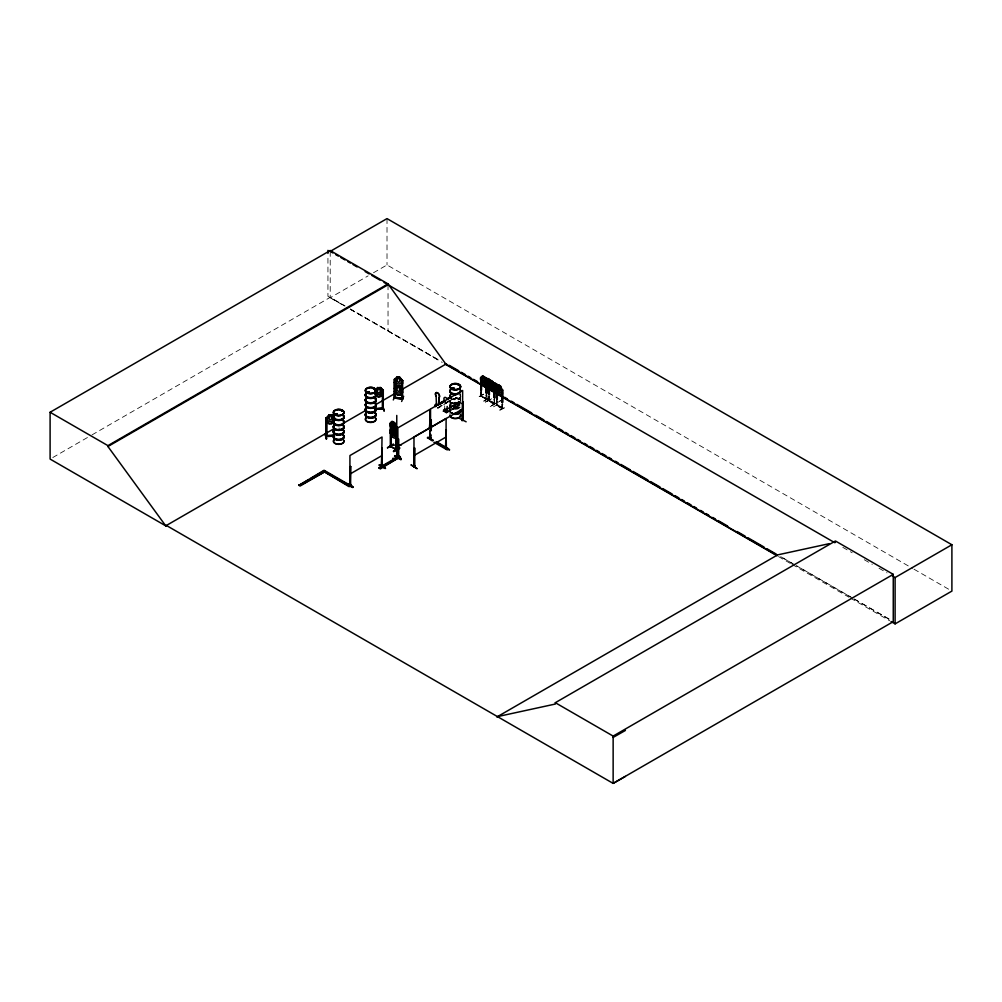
<?xml version="1.0" encoding="UTF-8"?>
<svg xmlns="http://www.w3.org/2000/svg" width="1002" height="1002" viewBox="0 0 1002 1002"><rect width="100%" height="100%" fill="white"/><g stroke="black" fill="none" stroke-linecap="round" stroke-linejoin="round"><path stroke-width="0.75" stroke-dasharray="5 3.75" d="M450.174 409.78L449.998 410.582L450.023 408.328M450.011 410.557L450.023 406.198M446.817 411.183L447.23 402.491M446.942 411.108L447.355 402.416A2.843 1.653 59.5 0 0 447.681 402.115M447.305 411.559L444.337 409.718L447.919 411.709L447.681 410.369L446.04 412.298L443.473 410.845L444.875 408.778L443.235 409.743L443.46 411.371M445.026 409.43L444.55 410.056L445.439 409.843M445.852 409.68L444.512 409.968L445.702 409.179M444.55 409.655L445.464 409.117M450.011 405.447L450.036 400.737M454.219 405.434L455.058 406.248L453.317 405.647M455.171 405.772L453.768 406.261M449.898 405.722L450.174 404.67M449.898 410.833L450.086 410.006M451.689 403.105L452.791 402.591M452.065 403.267L452.653 403.205A5.386 3.106 0 0 1 459.981 404.345M452.666 412.962A5.298 3.056 0 0 0 451.576 413.438A5.311 3.069 0 0 1 451.113 409.442A5.311 3.069 0 0 1 457.977 408.653A5.386 3.106 0 0 1 450.662 407.451A5.386 3.106 0 0 1 452.628 403.205L452.503 402.591M457.977 399.685L458.891 399.61L458.114 399.873M460.469 397.406L460.644 396.604L460.632 400.838A5.273 3.044 0 0 0 455.321 397.681M460.557 397.18L460.745 396.354M427.09 437.448C427.704 435.106 434.78 440.279 433.152 440.905L427.09 437.06L433.615 440.642M427.503 437.16L433.565 440.567M433.565 440.304L427.516 436.859M444.512 409.918C446.328 408.252 444.55 411.722 445.113 408.916M445.79 409.668L444.287 410.106M483.741 394.249L477.741 397.431M491.631 398.771L485.369 402.115M493.548 406.799L499.622 403.418M480.747 391.531C479.507 399.109 481.223 393.861 481.574 396.379M486.133 398.646L486.934 398.783L481.361 396.04M488.638 396.066L489.176 401.013L489.176 396.379M488.563 400.7L494.537 404.107L494.537 399.472M494.024 403.167L494.825 403.318L489.452 400.449M496.566 400.612C495.188 406.136 498.708 406.812 497.318 400.813M501.952 407.714L502.741 407.864L497.167 405.121M430.008 438.438C429.219 443.335 431.186 430.083 430.159 429.67M431.136 437.987L430.472 438.175L431.136 437.786M431.348 437.912C429.808 442.12 432.726 430.309 431.286 429.019M445.677 409.217L445.251 409.405M452.015 403.042L452.866 403.092M429.72 439.565L430.008 439.114M430.221 439.302L429.958 429.545M459.129 403.405L459.993 402.766M437.749 408.039L454.044 398.32L438.074 408.227M459.354 401.564L442.984 411.108L446.504 413.087L459.956 405.146M445.715 412.486L446.303 412.824M454.983 403.781C463.951 407.714 450.637 404.257 456.624 402.817L459.667 404.532L445.852 412.711L447.919 410.494M445.226 402.954L449.447 400.524M437.486 407.889L452.278 399.172M437.548 407.927L452.478 399.284M456.574 406.349C455.459 409.041 449.272 405.547 453.53 404.633L456.574 406.599L453.53 404.633M459.743 403.555C456.236 403.743 458.578 400.099 459.592 401.852L443.648 411.496M442.984 411.108L459.192 401.652M459.943 401.777L443.573 411.434L460.181 402.19M443.848 411.446L459.968 401.927M445.452 412.473L461.784 402.942M446.053 412.837L462.373 403.28M446.466 413.087L459.88 405.121M431.073 438.5L430.472 438.851L431.073 428.894M52.805 457.526L90.668 435.657M92.021 434.881L330.209 297.356L345.001 305.898M330.209 251.402L330.209 297.744L368.085 275.888M373.483 272.757L387.01 264.954L912.609 568.41M486.646 399.573L486.433 398.47L480.747 396.166L486.709 399.61L486.646 394.938M486.847 394.826C488.362 402.165 484.442 399.76 486.308 394.5M483.803 400.9C500.173 393.636 481.574 400.312 484.141 401.464M483.803 401.288L489.815 397.431M485.669 401.952L491.681 398.47M485.331 402.153L491.356 398.671M432.476 441.419L427.128 437.749L428.305 437.072L434.993 440.93M427.128 438.325L428.305 437.649L433.653 440.742M494.136 403.155C480.246 393.936 498.482 410.532 494.737 400.9M491.719 405.459C519.888 390.191 471.178 417.295 497.756 402.278M502.065 407.701C487.824 398.27 507.563 416.419 502.666 403.894M499.647 410.006L505.96 407.037L499.697 410.369M453.555 405.597L455.171 405.973M451.514 413.237L452.628 412.749A5.273 3.044 0 0 0 451.589 413.15A5.386 3.106 0 0 1 451.05 409.117A5.386 3.106 0 0 1 458.014 408.328M444.437 409.192L445.226 411.835L445.752 409.48M430.847 438.914L430.747 429.332M452.641 403.405L453.28 403.029L452.641 402.604M458.002 403.693L452.641 403.693M480.897 396.015L480.96 391.419M488.788 400.55L488.851 395.953M494.136 402.954L494.487 404.107M494.136 403.631L494.75 403.956M496.716 405.096L496.779 400.499M481.361 395.84L480.697 395.527M489.239 400.374L488.675 400.086M496.566 405.246L502.528 408.691L502.465 404.019M455.321 397.756L459.993 399.31M502.641 408.478L501.864 408.365L501.914 403.706M458.002 398.37L455.321 397.957A5.298 3.056 0 0 1 460.619 401.025M481.273 396.529L481.298 391.857M489.164 401.063L489.389 396.266M497.092 405.61L497.105 400.925M502.215 408.24L502.127 403.581M502.328 408.653L502.252 407.538M458.014 398.37L459.993 399.51M459.918 404.658A5.311 3.069 0 0 0 452.666 403.543L450.098 401.789M457.714 402.165L459.743 403.318M451.889 405.597L454.933 407.326M445.389 409.405L444.813 410.006L444.487 400.8M344.801 306.011L327.942 296.316L327.942 254.959M350.199 309.117L439.127 360.257L350.387 309.004M795.125 564.978L780.308 556.448L795.087 564.99M853.065 598.294L796.477 565.742L852.915 598.382M854.405 599.058L890.791 619.987M913.974 569.186L951.9 591.092M842.82 547.355L852.201 552.766M864.263 559.73L872.316 564.376M879.017 568.247L887.058 572.893M854.255 599.146L890.565 620.113M330.209 297.744L345.001 306.286M350.387 309.393L442.27 362.436M778.504 556.561L790.703 563.612M792.068 564.389L849.007 597.267M850.36 598.056L889.676 620.752M483.465 394.149L477.779 397.431M480.96 396.053L486.822 399.397M427.128 437.749L432.476 440.842M444.913 409.555L447.681 411.334L447.681 410.369M450.649 402.766L455.321 404.32L459.993 402.553A5.298 3.056 0 0 1 453.944 403.981A5.298 3.056 0 0 1 450.023 401.025L450.086 401.977M486.095 399.284L486.095 394.625M445.239 409.605L444.287 409.279L444.287 411.308M460.006 399.322L460.544 400.286M450.098 401.99L450.637 402.754M444.675 409.78L444.875 408.778M460.469 395.201L460.745 396.253M460.557 400.099L460.745 401.113M449.898 405.81L450.174 406.862M449.898 410.933L450.174 411.985M449.998 411.183L450.023 415.304M494.199 399.034L493.986 403.869L493.986 399.159M481.499 391.732L481.361 396.516M459.667 404.532L456.624 402.817M430.534 429.207L430.472 438.851M429.62 429.983L429.557 439.627M429.407 431.348L429.344 439.502M388.037 284.781L388.037 331.123M387.01 218.611L387.01 264.954M338.701 428.142A5.298 3.056 0 0 1 340.066 428.255M459.893 402.253A5.273 3.044 0 0 1 453.956 403.668A5.273 3.044 0 0 1 450.048 400.725M459.905 394.35A5.298 3.056 0 0 1 459.53 397.731A5.298 3.056 0 0 1 453.944 398.834M459.918 395.201A5.311 3.069 0 0 1 459.079 398.896A5.311 3.069 0 0 1 452.666 399.385M459.981 394.876A5.386 3.106 0 0 1 459.592 398.333A5.386 3.106 0 0 1 453.931 399.435M459.981 394.613A5.386 3.106 0 0 1 459.592 398.07A5.386 3.106 0 0 1 453.931 399.172M459.893 403.004A5.273 3.044 0 0 1 453.305 404.307A5.273 3.044 0 0 1 450.224 400.7M450.75 399.961A5.273 3.044 0 0 1 451.589 399.335M453.956 398.545A5.273 3.044 0 0 1 460.419 400.7M459.931 402.754A5.323 3.069 0 0 1 453.28 404.057A5.323 3.069 0 0 1 450.186 400.424M455.321 398.145A5.323 3.069 0 0 1 460.457 400.424M459.981 407.451A5.386 3.106 0 0 1 459.129 408.102M452.666 413.1A5.298 3.056 0 0 1 451.113 408.591A5.298 3.056 0 0 1 459.066 408.29A5.311 3.069 0 0 0 459.918 407.726M457.977 408.854A5.311 3.069 0 0 1 450.725 407.726A5.311 3.069 0 0 1 452.666 403.543M452.628 413.438A5.386 3.106 0 0 1 451.05 408.854A5.386 3.106 0 0 1 459.129 408.553M459.981 407.188A5.386 3.106 0 0 1 451.864 408.014A5.386 3.106 0 0 1 451.864 403.255A5.386 3.106 0 0 1 459.981 404.082M459.905 406.875A5.298 3.056 0 0 1 451.915 407.689A5.298 3.056 0 0 1 451.915 402.992A5.298 3.056 0 0 1 459.905 403.806"/><path stroke-width="1.5" d="M392.659 445.126L401.163 445.076M438.525 404.908L438.876 397.656A2.843 1.653 59.5 0 0 438.876 394.387A2.843 1.653 59.5 0 0 436.008 392.759A2.843 1.653 59.5 0 0 436.008 396.04L436.12 395.965A2.843 1.653 59.5 0 1 436.12 392.684A2.843 1.653 59.5 0 1 438.989 394.312A2.843 1.653 59.5 0 1 438.989 397.581L438.651 404.833M391.056 423.332L391.043 446.717L390.379 446.328M396.003 436.972L395.715 449.447L396.404 449.798L396.541 426.476L395.828 426.263M486.07 380.76L486.095 393.085M494.537 397.932L494.537 385.57L492.608 381.486L490.567 380.309L489.014 382.451M493.986 397.619L493.886 385.031L494.537 385.57L495.163 383.528L496.491 386.797M327.103 417.909L326.189 417.847L326.226 436.596L326.189 417.847M382.601 390.342L383.29 390.379L383.24 408.716M401.927 380.484L401.84 399.084M436.07 406.399L436.07 404.37C438.5 406.161 435.006 404.119 437.523 404.795M437.085 404.971C434.993 405.384 438.939 404.495 434.881 404.921L435.419 406.587M335.482 414.089L336.472 414.064L335.344 414.64M336.371 414.102L336.472 414.74M341.82 410.557L341.82 411.246M367.609 392.396L368.661 392.496M373.583 388.914L374.209 388.926M451.714 388.651L452.215 388.012M452.015 388.613L453.092 388.2M458.002 385.169L458.503 385.231M434.893 406.286L437.398 404.896M395.239 379.47L395.251 398.132L394.487 397.381M346.617 483.916C349.372 481.762 359.493 493.022 346.642 483.853M400.9 459.141C382.188 448.345 413.513 466.957 394.813 455.985M400.863 459.48L394.525 456.236L394.863 455.672M417.007 468.598L410.97 464.828L416.982 468.635M393.034 422.155L392.396 425.587L393.698 427.478L394.362 425.424L392.972 422.193M486.646 393.398L487.235 378.944L488.575 382.225L488.638 394.525M491.243 381.161L490.542 386.359M494.512 391.431L492.47 387.398L494.412 391.531L496.453 392.709L498.533 390.893C498.645 390.104 497.919 384.781 499.76 386.121L500.436 389.026L499.76 391.068L498.47 389.177M436.647 404.758L436.396 405.397L436.509 403.956M377.654 390.767L378.556 388.15M394.487 379.32L395.226 379.42L394.487 379.32L394.4 398.07L394.3 379.445L397.055 376.89L395.727 381.925L397.543 383.929L399.347 384.179L401.138 382.689L401.138 380.484L399.861 377.278L397.042 376.94L399.823 377.353L402.604 380.66L402.629 383.541L399.798 386.434L401.138 391.707L399.347 393.21L397.543 392.959L395.715 390.955L395.715 388.751L397.055 385.92L399.861 386.309C403.267 388.438 404.132 393.523 399.798 395.089L397.03 394.788L394.3 391.406L397.093 394.663L399.836 395.176L402.616 392.571M394.3 388.463L397.055 385.92L394.387 388.5M393.298 399.948L395.289 395.464M398.871 386.684L397.969 386.559L397.093 388.939L397.093 390.229L398.871 391.619L399.798 390.605L398.896 386.622M394.487 398.057L402.666 398.996L401.764 398.37M401.764 380.51L402.591 380.447L401.815 380.322M399.798 386.071L397.042 385.757L394.3 382.388M394.425 397.143L402.604 398.483M395.164 398.12L395.314 397.293M395.314 397.493L401.94 398.195M403.656 396.304L401.639 401.476M396.404 433.503L394.4 429.407L392.296 428.267L391.394 432.839L394.036 436.12L395.339 435.118L394.362 429.457L392.358 428.23L390.279 430.046L390.279 432.989L392.383 436.985L394.4 438.225L396.341 436.484M488.5 388.037L490.542 386.258C490.228 380.685 487.172 372.719 489.54 384.993L488.25 385.995L486.922 385.231L485.607 382.714L486.559 378.105L484.48 379.921L483.29 376.664L482.651 380.096L483.953 381.987L484.617 381.236M489.54 382.764L490.592 380.409L488.625 382.15L488.55 385.081M493.523 385.081L494.512 382.764M501.927 395.74L498.457 393.661L496.416 389.615L496.478 386.634L498.495 384.856L500.524 386.033L501.413 391.795L500.111 392.784L498.796 392.032L497.468 389.515L498.52 384.956M397.155 445.427L397.155 444.575M396.767 415.429L396.704 458.34L397.143 457.463M397.143 458.327L397.055 426.689M387.473 448.007L393.498 444.137L387.473 447.618M374.861 393.786L377.604 396.629L380.422 396.366L383.19 393.235L380.472 396.441C373.145 400.963 380.459 376.902 376.264 393.06L378.117 394.688L379.971 394.563L381.8 392.696L380.459 387.561L377.591 387.749L374.786 390.93M326.502 438.538L325.249 434.004L326.489 438.826M326.076 438.926L325.249 434.004M391.256 445.915L390.367 445.677L391.168 445.827M395.715 449.447L395.903 426.138M350.763 484.467L349.873 484.717L350.537 484.329M350.149 466.932L350.124 485.519L350.687 466.619L349.936 466.819L350.687 466.619M382.301 466.293L381.699 466.619L382.1 466.105M382.301 466.97L381.436 467.17L382.038 448.282L382.225 466.995M397.781 457.726L397.769 457L398.445 457.338M414.79 465.968L413.989 466.13L414.803 466.093M414.527 465.817L414.139 466.97L414.202 448.395M445.89 448.032L446.166 447.556M445.564 447.844L445.702 448.746L446.391 448.382L446.103 429.733L445.502 448.62L446.278 448.445M462.911 420.427L462.648 401.739L462.11 420.527M375.712 390.655L375.75 408.866M341.369 410.908L341.958 411.02M368.298 392.533L367.646 391.907M368.598 392.408L367.07 392.496L367.734 392.659M452.002 388.137L451.927 388.864M452.766 388.789L452.791 388.012M453.092 388.864L453.167 388.237M334.43 435.432L326.113 435.682L326.953 435.845M326.101 436.384L334.48 435.883M333.628 435.933L333.716 417.396L334.505 417.521L331.787 414.715L328.919 414.891L326.113 418.047M380.434 391.882L378.556 393.135L377.654 392.058M488.575 383.515L487.899 384.267L486.596 382.376M492.508 385.77L491.832 386.522L490.542 384.63M496.491 388.087L495.163 388.463L494.525 386.96M331.75 423.458L334.53 420.402L331.8 423.583L328.932 423.758L326.101 420.94L328.982 423.683L331.8 423.583M352.917 487.172L346.905 483.653L353.005 487.172M350.65 485.206L350.475 466.494M397.869 456.962L398.596 456.837M462.436 420.038L462.047 420.627M462.824 420.452L462.861 401.865M414.527 447.957L414.026 466.757M414.79 466.644L414.74 448.082M445.502 448.62L446.166 448.232M392.383 428.317L390.279 430.046M394.036 429.194L395.339 428.192L395.339 425.988L394.362 422.531L392.296 421.341L390.279 423.12L390.279 426.063L392.296 430.159L394.325 431.336L396.404 429.52L394.362 431.198M480.659 380.497C485.945 390.354 479.194 380.434 480.659 377.554L482.676 375.775L484.68 377.015L486.847 380.923M486.596 378.192C482.613 379.758 485.018 384.267 486.496 386.96L488.538 388.137L490.479 386.296M480.309 383.252L484.717 385.783L486.659 383.929M498.533 390.893L498.533 387.949L496.516 383.854L494.412 382.714L492.408 384.492L491.18 381.198M490.592 389.077L488.488 385.069L490.567 389.127L492.608 390.304L494.474 388.5M500.524 394.851L502.541 393.072L500.499 394.763M375.637 408.703L383.102 408.24M382.476 390.229L382.338 408.941L383.24 408.039M327.04 417.784L326.902 436.559L326.94 435.62M334.38 435.194L327.04 435.657M485.594 382.714L484.292 383.703L481.649 380.434L482.676 375.775M493.485 387.248L492.182 388.237L490.867 387.486L489.54 384.968M497.468 389.565L496.165 390.567L494.85 389.803L492.508 381.587L490.567 380.309M336.246 414.615L335.382 414.34M367.421 392.233L368.11 392.133M374.159 388.989L373.495 389.039M401.752 398.195L401.789 398.846M435.106 406.01L436.747 404.082M438.651 403.894L444.274 400.587M450.988 396.617L446.616 399.197L448.257 398.232M444.362 400.863L444.487 400.8A2.843 1.653 59.5 0 1 444.487 397.518A2.843 1.653 59.5 0 1 447.355 399.134M439.064 404.132L444.512 400.988M447.117 399.372L449.885 397.819M439.252 404.232L444.863 400.913M447.318 399.472L450.236 397.744M439.653 404.47L445.026 401.301M381.436 466.494L381.987 466.105L381.837 467.245L382.25 448.395M398.383 438.838L398.345 457.375M429.407 428.38L429.958 420.615L430.159 428.18M431.073 419.963L431.073 428.894M429.62 428.493L430.159 420.74M379.182 465.116L385.57 468.372L379.507 464.915M466.143 421.804L459.78 418.573M350.475 485.031L349.873 485.394L349.936 455.547L382.038 437.01L381.499 467.132M445.815 448.708L446.316 429.858M166.482 525.511L165.831 525.9L50.1 459.079L50.1 412.26L330.209 250.538L388.037 283.917L445.865 364.127L776.951 555.283M330.209 250.538L330.209 251.402L387.01 218.611L951.9 544.75L951.9 591.092L895.099 623.883L891.041 621.528M50.1 412.26L107.928 445.639L388.037 283.917M625.398 776.4L613.136 783.389L166.407 525.474L165.743 525.85L107.928 446.504L388.037 284.781M165.743 525.85L333.804 428.818M343.26 423.358L366.206 410.119M375.662 404.658L395.903 392.959M402.654 389.064L446.516 363.751M391.043 446.717L391.193 423.383C390.605 421.116 393.485 419.851 391.394 425.913L392.721 428.43M390.442 423.195L391.193 423.383M480.597 377.591L481.198 377.967M395.752 426.226L396.541 426.476M392.296 430.246L393.222 432.576L394.6 431.599L393.548 433.202L394.65 436.146L393.197 433.428L391.744 434.467L392.859 432.814L391.795 429.983L394.4 431.298M393.623 429.495L394.362 433.641L393.034 434.016C392.158 433.24 391.92 428.242 393.698 429.457M484.717 376.952L485.594 380.51M298.922 484.755L300.086 485.431L325.212 471.516L300.086 486.02L298.922 485.344L324.047 470.251L350.337 485.431L349.159 486.108L324.047 471.604L349.159 486.684L350.337 486.02L350.75 484.642L350.124 484.843M298.922 485.344L308.178 479.996M310.82 478.468L324.047 470.84L350.337 486.02M484.48 382.864L486.496 386.96M392.296 437.085L390.342 432.952M492.508 381.587L494.55 385.62M492.47 384.555L492.533 387.411M396.266 426.601L394.4 422.481L396.341 426.614L396.216 449.76L390.392 446.391L396.316 449.134M498.42 384.893L500.499 386.096L502.478 390.166L502.465 402.478M349.936 474.084L382.038 455.547M397.844 446.429L429.958 427.892M430.534 427.553L462.648 409.016M393.498 451.088L399.547 447.643L393.535 451.15M393.824 451.626L399.836 448.157L393.498 451.476M496.491 392.571L494.449 391.469M501.914 402.165L501.814 389.578L502.666 389.991L501.827 389.828M498.52 393.623L496.478 389.578M379.082 467.683L399.159 456.098L400.324 456.774L380.259 468.949L379.082 467.683L380.259 468.36L400.324 456.774M379.082 468.272L388.45 462.861M391.131 461.321L397.819 457.451M413.989 455.547L446.103 437.01M435.156 442.383L448.37 449.234L447.193 449.911L433.816 442.183M496.842 717.006L777.615 554.895L829.343 543.648M497.493 716.618L555.321 704.043L555.321 702.703L835.43 540.98L893.258 574.359L893.258 621.666L613.136 783.389L613.136 736.082L893.258 574.359M835.43 542.32L834.779 542.708L384.004 282.451M892.419 575.987L895.099 577.54L951.9 544.75M613.136 737.434L625.398 730.445M446.053 448.27L446.103 418.473L413.989 437.01L413.926 466.844M336.422 414.64L335.144 414.44M453.054 388.763L452.641 388.826A5.311 3.069 0 0 0 451.564 389.452M402.604 399.159L402.591 380.447M436.759 405.084L435.933 404.457L435.933 406.474M325.562 433.979L326.552 438.914M390.692 445.564L391.168 446.504M443.322 446.466L449.622 449.823L447.343 448.909M379.232 465.016L385.244 468.56M452.503 388.25L452.716 388.989M377.654 387.874L380.472 387.624L383.202 390.404M378.556 388.2L379.482 388.137L380.434 390.58M382.376 390.454L383.152 390.179L380.459 387.561M374.873 390.705L375.65 390.667L374.898 390.868M382.802 406.361L384.192 411.208L382.927 406.298M374.998 408.753L382.301 408.102M374.873 409.242L383.152 408.716M374.898 409.405L383.19 408.891M331.8 414.765L328.932 414.941L327.591 420.189L329.445 421.829L331.299 421.717L333.14 419.863L331.787 414.715L334.53 417.571M330.823 415.279L329.896 415.342L328.994 417.897L329.896 420.276L331.762 419.024L330.81 415.229M326.314 436.571L334.505 436.058M390.655 446.241L390.655 423.069M392.659 458.365L401.176 458.34M333.766 436.12L333.704 417.383M397.08 386.046L399.798 386.434M394.437 398.044L402.516 399.147M452.102 388.538L452.653 388.626A5.386 3.106 0 0 0 451.514 389.127M497.005 387.048L496.566 399.072M444.487 447.142L449.297 449.635M444.212 447.13L446.366 448.357M394.775 456.06L400.913 459.517M330.209 251.402L332.902 252.955M335.595 254.508L338.288 256.061M340.968 257.614L345.001 259.944M347.694 261.497L350.387 263.05M353.08 264.603L357.113 266.933M365.179 271.592L369.212 273.922M371.905 275.475L379.971 280.122M486.496 378.142L488.563 379.332M489.039 382.213L489.176 394.838M486.008 380.747L486.646 381.036M449.222 365.304L458.678 370.765M461.383 372.331L465.442 374.673M468.134 376.226L470.84 377.792M473.545 379.345L477.603 381.687M485.707 386.371L489.765 388.713M504.632 397.293L507.325 398.859M511.383 401.201L514.089 402.754M516.794 404.32L531.661 412.899M535.707 415.241L543.823 419.926M546.516 421.479L555.985 426.94M558.678 428.505L562.736 430.847M565.441 432.401L568.147 433.966M570.852 435.532L574.897 437.861M577.603 439.427L580.308 440.993M584.354 443.322L587.059 444.888M589.765 446.454L593.823 448.796M596.528 450.349L599.221 451.915M601.926 453.468L605.985 455.81M608.69 457.375L611.383 458.929M615.441 461.271L618.146 462.836M620.852 464.389L630.308 469.85M633.013 471.416L647.881 479.996M650.574 481.561L660.042 487.022M662.735 488.575L672.204 494.049M674.897 495.602L678.955 497.944M681.661 499.51L684.366 501.063M687.071 502.628L691.117 504.97M693.822 506.524L696.528 508.089M700.573 510.431L703.279 511.984M705.984 513.55L708.69 515.103M712.748 517.445L715.441 519.011M718.146 520.564L727.602 526.037M737.071 531.498L745.175 536.17M747.88 537.736L764.1 547.092M766.793 548.658L776.262 554.119M444.976 364.002L480.234 384.355M482.939 385.92L777.151 555.784M436.333 441.707L448.37 448.658M437.661 443.059L441.682 445.376M444.349 446.917L448.37 449.234M400.324 457.363L399.159 456.098M555.321 702.703L613.136 736.082M481.223 377.754L480.747 389.991M496.942 386.822L497.105 399.385M390.442 446.378L390.342 423.082M399.798 377.403L402.516 380.672M498.47 387.987L496.516 383.854L497.468 387.361M436.12 395.965L436.421 405.209M895.099 577.54L895.099 623.883M502.666 389.991L502.666 402.353M502.127 392.771L502.127 402.04M497.318 391.544L497.318 399.259M496.779 391.231L496.779 398.946M494.737 391.632L494.737 397.807M494.199 389.765L494.199 397.493M489.389 386.997L489.389 394.713M488.851 386.684L488.851 394.4M486.847 385.557L486.847 393.272M486.308 383.691L486.308 392.959M481.499 382.463L481.499 390.191M481.135 377.691L481.298 390.304M480.96 377.516L480.96 389.866M462.548 420.301L462.648 390.479L430.534 409.016L430.534 427.716M431.286 420.076L431.286 429.019M430.747 420.402L430.747 427.841M429.958 428.054L429.958 409.355L397.844 427.892L397.994 457.851L398.057 439.277M398.596 438.951L398.596 457.563M396.003 429.244L396.003 433.879M383.152 390.179L383.115 408.941M380.472 387.624L380.472 396.441M327.942 250.362L327.942 253.431M107.928 445.639L107.928 446.504M343.36 420.752A5.386 3.106 0 0 1 338.701 425.412A5.386 3.106 0 0 1 334.029 420.752M343.285 421.065A5.298 3.056 0 0 1 338.701 425.662A5.298 3.056 0 0 1 334.104 421.065M343.273 425.073A5.273 3.044 0 0 1 338.701 429.645A5.273 3.044 0 0 1 334.129 425.073M343.298 425.374A5.311 3.069 0 0 1 338.701 429.983A5.311 3.069 0 0 1 334.104 425.374M343.36 415.63A5.386 3.106 0 0 1 338.701 420.301A5.386 3.106 0 0 1 334.029 415.63M334.893 414.991A5.386 3.106 0 0 1 337.298 414.189M343.298 420.214A5.311 3.069 0 0 1 338.701 424.81A5.311 3.069 0 0 1 334.104 420.214M343.285 415.955A5.298 3.056 0 0 1 338.701 420.539A5.298 3.056 0 0 1 334.104 415.955M334.956 415.316A5.298 3.056 0 0 1 337.323 414.527M343.36 420.489A5.386 3.106 0 0 1 338.701 425.149A5.386 3.106 0 0 1 334.029 420.489M343.36 415.367A5.386 3.106 0 0 1 338.701 420.038A5.386 3.106 0 0 1 334.029 415.367M334.893 414.728A5.386 3.106 0 0 1 337.298 413.926M343.298 415.091A5.311 3.069 0 0 1 338.701 419.7A5.311 3.069 0 0 1 334.104 415.091M334.944 414.465A5.311 3.069 0 0 1 337.323 413.663M343.36 435.331A5.386 3.106 0 0 1 338.701 439.991A5.386 3.106 0 0 1 334.029 435.331M343.285 435.645A5.298 3.056 0 0 1 338.701 440.241A5.298 3.056 0 0 1 334.104 435.645M343.273 439.653A5.273 3.044 0 0 1 338.701 444.224A5.273 3.044 0 0 1 334.129 439.653M343.273 425.837A5.286 3.056 0 0 1 338.701 430.422A5.286 3.056 0 0 1 334.117 425.837M343.31 439.765A5.323 3.069 0 0 1 338.701 444.362A5.323 3.069 0 0 1 334.092 439.765M343.31 425.562A5.323 3.069 0 0 1 338.701 430.159A5.323 3.069 0 0 1 334.092 425.562M343.36 430.209A5.386 3.106 0 0 1 338.701 434.881A5.386 3.106 0 0 1 334.029 430.209M343.298 434.793A5.311 3.069 0 0 1 338.701 439.39A5.311 3.069 0 0 1 334.104 434.793M343.285 430.534A5.298 3.056 0 0 1 338.701 435.118A5.298 3.056 0 0 1 334.104 430.534M343.36 435.068A5.386 3.106 0 0 1 338.701 439.728A5.386 3.106 0 0 1 334.029 435.068M343.36 429.946A5.386 3.106 0 0 1 338.701 434.618A5.386 3.106 0 0 1 334.029 429.946M343.298 429.67A5.311 3.069 0 0 1 338.701 434.279A5.311 3.069 0 0 1 334.104 429.67M450.662 397.994A5.386 3.106 0 0 1 450.662 394.876M451.564 388.826A5.323 3.069 0 0 0 460.457 387.448A5.323 3.069 0 0 0 453.944 383.691A5.323 3.069 0 0 0 451.564 388.826A5.386 3.106 0 0 1 453.931 388.05M459.981 392.872A5.386 3.106 0 0 1 459.129 393.523M458.014 394.011A5.386 3.106 0 0 1 451.514 393.523A5.386 3.106 0 0 1 450.662 389.765M460.519 390.517A5.386 3.106 0 0 1 460.707 391.319M456.699 394.575A5.311 3.069 0 0 1 450.186 390.818M460.457 390.818A5.311 3.069 0 0 1 460.632 391.619M451.514 398.37A5.386 3.106 0 0 1 450.662 394.613M460.519 391.857A5.386 3.106 0 0 1 459.129 393.26M458.014 393.748A5.386 3.106 0 0 1 451.514 393.26A5.386 3.106 0 0 1 450.662 389.502M460.519 390.254A5.386 3.106 0 0 1 460.707 391.056M460.444 389.966A5.298 3.056 0 0 1 455.321 393.824A5.298 3.056 0 0 1 450.199 389.966M451.576 388.601A5.298 3.056 0 0 1 453.944 387.799M450.186 397.531A5.311 3.069 0 0 1 450.186 395.94M451.576 398.044A5.298 3.056 0 0 1 450.199 395.089M460.444 414.815A5.298 3.056 0 0 1 456.01 418.636A5.298 3.056 0 0 1 450.023 415.605M460.419 414.515A5.273 3.044 0 0 1 456.01 418.322A5.273 3.044 0 0 1 450.048 415.304M460.457 409.655A5.311 3.069 0 0 1 453.944 413.413M460.457 410.519A5.311 3.069 0 0 1 453.944 414.277M460.519 410.206A5.386 3.106 0 0 1 453.931 414.014M460.519 409.943A5.386 3.106 0 0 1 453.931 413.751M375.337 398.721A5.386 3.106 0 0 1 370.677 403.38A5.386 3.106 0 0 1 366.006 398.721M375.262 399.047A5.298 3.056 0 0 1 370.677 403.631A5.298 3.056 0 0 1 366.081 399.047M375.249 403.029A5.286 3.056 0 0 1 370.677 407.614A5.286 3.056 0 0 1 366.093 403.029M375.274 403.33A5.311 3.069 0 0 1 370.677 407.927A5.311 3.069 0 0 1 366.081 403.33M375.337 393.611A5.386 3.106 0 0 1 370.677 398.27A5.386 3.106 0 0 1 366.006 393.611M366.87 392.959A5.386 3.106 0 0 1 369.275 392.158M375.262 398.182A5.298 3.056 0 0 1 370.677 402.779A5.298 3.056 0 0 1 366.081 398.182M375.262 393.924A5.298 3.056 0 0 1 370.677 398.52A5.298 3.056 0 0 1 366.081 393.924M366.932 393.298A5.298 3.056 0 0 1 369.3 392.496M375.337 398.458A5.386 3.106 0 0 1 370.677 403.117A5.386 3.106 0 0 1 366.006 398.458M375.337 393.348A5.386 3.106 0 0 1 370.677 398.007A5.386 3.106 0 0 1 366.006 393.348M366.87 392.696A5.386 3.106 0 0 1 369.275 391.895M375.262 393.072A5.298 3.056 0 0 1 370.677 397.656A5.298 3.056 0 0 1 366.081 393.072M366.932 392.433A5.298 3.056 0 0 1 369.3 391.644M375.337 413.3A5.386 3.106 0 0 1 370.677 417.959A5.386 3.106 0 0 1 366.006 413.3M375.262 413.626A5.298 3.056 0 0 1 370.677 418.21A5.298 3.056 0 0 1 366.081 413.626M375.249 417.609A5.286 3.056 0 0 1 370.677 422.193A5.286 3.056 0 0 1 366.093 417.609M375.249 403.806A5.273 3.044 0 0 1 370.677 408.378A5.273 3.044 0 0 1 366.106 403.806M375.274 417.909A5.311 3.069 0 0 1 370.677 422.506A5.311 3.069 0 0 1 366.081 417.909M375.287 403.53A5.323 3.069 0 0 1 370.677 408.14A5.323 3.069 0 0 1 366.068 403.53M375.337 408.19A5.386 3.106 0 0 1 370.677 412.849A5.386 3.106 0 0 1 366.006 408.19M375.262 412.761A5.298 3.056 0 0 1 370.677 417.358A5.298 3.056 0 0 1 366.081 412.761M375.262 408.503A5.298 3.056 0 0 1 370.677 413.1A5.298 3.056 0 0 1 366.081 408.503M375.337 413.037A5.386 3.106 0 0 1 370.677 417.696A5.386 3.106 0 0 1 366.006 413.037M375.337 407.927A5.386 3.106 0 0 1 370.677 412.586A5.386 3.106 0 0 1 366.006 407.927M375.274 407.651A5.311 3.069 0 0 1 370.677 412.248A5.311 3.069 0 0 1 366.081 407.651M391.795 423.057L392.859 425.9L391.744 427.541L393.197 426.501L394.65 429.219L393.548 426.276L394.6 424.673L393.222 425.65L391.795 423.057M485.995 379.858L487.06 382.689L485.957 384.342L487.398 383.303L488.851 386.02L487.749 383.077L488.826 381.562L487.423 382.451L485.995 379.858M493.923 384.43L494.988 387.273L493.873 388.914L495.314 387.874L496.767 390.592L495.677 387.649L496.742 386.133L495.351 387.022L493.923 384.43M397.969 377.529L397.093 381.211L398.884 382.601L399.798 380.297L398.896 377.604L397.994 377.478M336.046 414.991A5.311 3.069 0 0 0 344.012 412.336A5.311 3.069 0 0 0 336.046 409.68A5.311 3.069 0 0 0 336.046 414.991M336.046 415.429A5.298 3.056 0 0 0 343.999 412.774A5.298 3.056 0 0 0 336.046 410.131A5.298 3.056 0 0 0 336.046 415.429M336.033 415.179A5.323 3.069 0 0 0 344.024 412.511A5.323 3.069 0 0 0 336.033 409.856A5.323 3.069 0 0 0 336.033 415.179M452.666 389.114A5.298 3.056 0 0 0 460.619 386.459A5.298 3.056 0 0 0 452.666 383.816A5.298 3.056 0 0 0 452.666 389.114M452.679 389.565A5.286 3.056 0 0 0 460.607 386.91A5.286 3.056 0 0 0 452.679 384.267A5.286 3.056 0 0 0 452.679 389.565M368.022 392.959A5.298 3.056 0 0 0 375.975 390.304A5.298 3.056 0 0 0 368.022 387.649A5.298 3.056 0 0 0 368.022 392.959M368.035 393.385A5.273 3.044 0 0 0 375.95 390.742A5.273 3.044 0 0 0 368.035 388.112A5.273 3.044 0 0 0 368.035 393.385M366.907 392.646A5.323 3.069 0 0 0 375.813 391.268A5.323 3.069 0 0 0 369.3 387.511A5.323 3.069 0 0 0 366.907 392.646"/></g></svg>
